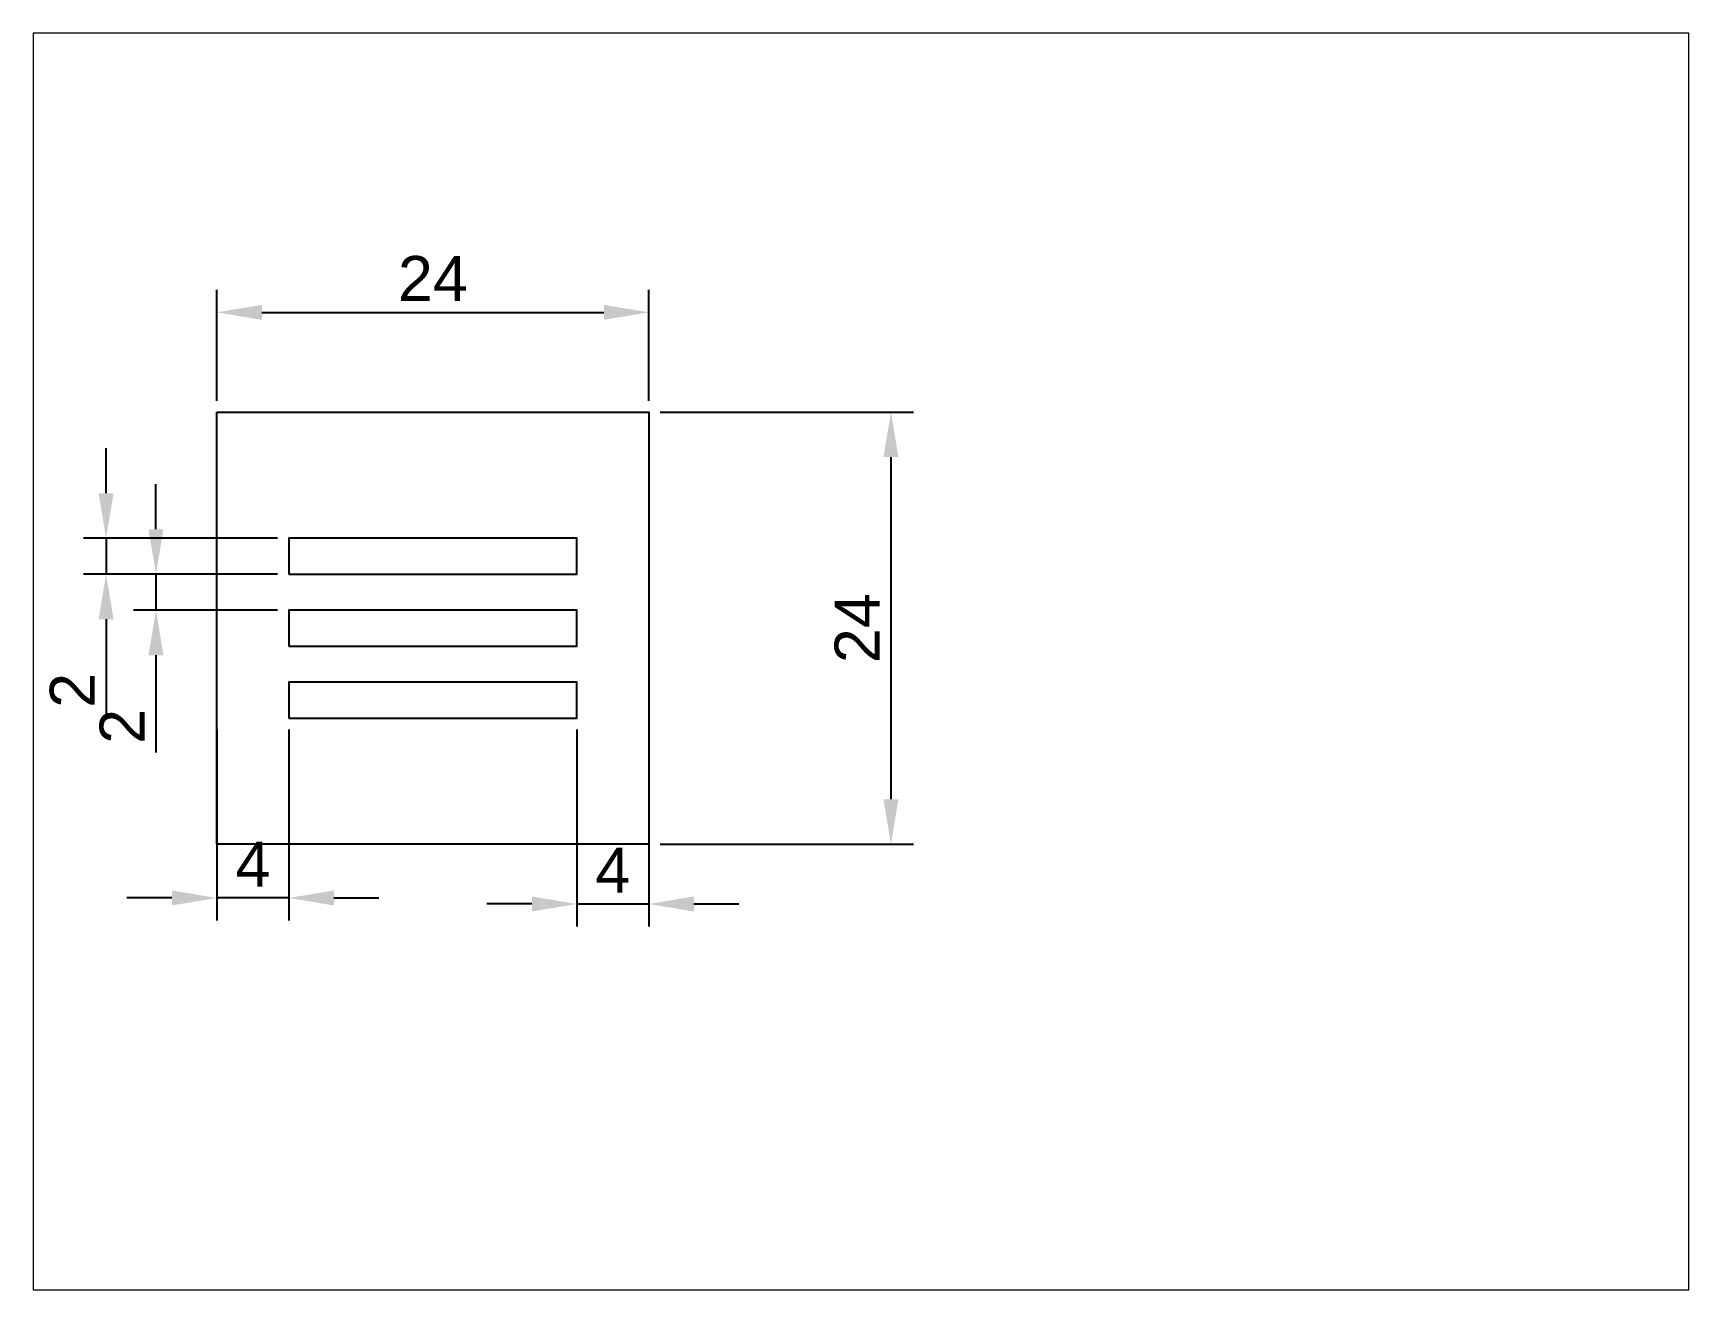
# Paper-space layout '布局2' of a CAD drawing. Header units: millimetres. Extents: x 26 to 231, y 20 to 176.
# The model-space entities are those that its viewports show. They can reach past a viewport. Long polylines and large blocks are cut down to what shows.
import ezdxf

# ---------------------------------------------------------------- set-up
doc = ezdxf.new("R2010")
doc.units = ezdxf.units.MM
doc.styles.get("Standard").update_dxf_attribs({"font": 'arial.ttf'})
doc.dimstyles.new('ISO-25', dxfattribs={"dimtxt": 2.5, "dimasz": 2.5, "dimexe": 1.25, "dimexo": 0.625, "dimtad": 1, "dimtxsty": 'Standard', "dimcen": 2.5, "dimadec": 0, "dimazin": 0, "dimtfac": 1, "dimtmove": 0, "dimatfit": 3, "dimfxl": 1, "dimarcsym": 0})

# ---------------------------------------------------------------- blocks, each defined once
blk = doc.blocks.new('*D3')
at = {"color": 0, "lineweight": -2, "transparency": 16777216}
for p, q in [((1733.507, 2228.394), (1733.507, 2230.894)), ((1743.036, 2225.894), (1732.257, 2225.894)), ((1733.507, 2225.894), (1733.507, 2223.894)), ((1743.036, 2223.894), (1732.257, 2223.894)), ((1733.507, 2221.394), (1733.507, 2215.988))]:
    blk.add_line(p, q, dxfattribs=at)
at = {"color": 0, "transparency": 16777216}
for points in [[(1733.09, 2228.394), (1733.924, 2228.394), (1733.507, 2225.894)], [(1733.09, 2221.394), (1733.924, 2221.394), (1733.507, 2223.894)]]:
    blk.add_solid(points, dxfattribs=at)
at = {"layer": 'Defpoints', "color": 0, "transparency": 16777216}
for p in [(1743.661, 2225.894), (1733.507, 2223.894), (1743.661, 2223.894)]:
    blk.add_point(p, dxfattribs=at)
at = {"color": 0, "transparency": 16777216, "insert": (1731.627, 2217.441), "char_height": 2.5, "attachment_point": 5, "rotation": 90}
blk.add_mtext('2', dxfattribs=at)
blk = doc.blocks.new('*D5')
at = {"color": 0, "lineweight": -2, "transparency": 16777216}
for p, q in [((1739.661, 2215.269), (1739.661, 2204.662)), ((1743.661, 2215.269), (1743.661, 2204.662)), ((1737.161, 2205.912), (1734.661, 2205.912)), ((1743.661, 2205.912), (1739.661, 2205.912)), ((1746.161, 2205.912), (1748.661, 2205.912))]:
    blk.add_line(p, q, dxfattribs=at)
at = {"color": 0, "transparency": 16777216}
for points in [[(1737.161, 2206.328), (1737.161, 2205.495), (1739.661, 2205.912)], [(1746.161, 2206.328), (1746.161, 2205.495), (1743.661, 2205.912)]]:
    blk.add_solid(points, dxfattribs=at)
at = {"layer": 'Defpoints', "color": 0, "transparency": 16777216}
for p in [(1739.661, 2215.894), (1743.661, 2215.894), (1739.661, 2205.912)]:
    blk.add_point(p, dxfattribs=at)
at = {"color": 0, "transparency": 16777216, "insert": (1741.661, 2207.787), "char_height": 2.5, "attachment_point": 5}
blk.add_mtext('4', dxfattribs=at)
blk = doc.blocks.new('*D6')
at = {"color": 0, "lineweight": -2, "transparency": 16777216}
for p, q in [((1759.661, 2215.269), (1759.661, 2204.328)), ((1763.661, 2215.269), (1763.661, 2204.328)), ((1757.161, 2205.578), (1754.661, 2205.578)), ((1759.661, 2205.578), (1763.661, 2205.578)), ((1766.161, 2205.578), (1768.661, 2205.578))]:
    blk.add_line(p, q, dxfattribs=at)
at = {"color": 0, "transparency": 16777216}
for points in [[(1757.161, 2205.994), (1757.161, 2205.161), (1759.661, 2205.578)], [(1766.161, 2205.994), (1766.161, 2205.161), (1763.661, 2205.578)]]:
    blk.add_solid(points, dxfattribs=at)
at = {"layer": 'Defpoints', "color": 0, "transparency": 16777216}
for p in [(1759.661, 2215.894), (1763.661, 2215.894), (1763.661, 2205.578)]:
    blk.add_point(p, dxfattribs=at)
at = {"color": 0, "transparency": 16777216, "insert": (1761.661, 2207.453), "char_height": 2.5, "attachment_point": 5}
blk.add_mtext('4', dxfattribs=at)
blk = doc.blocks.new('*D7')
at = {"color": 0, "lineweight": -2, "transparency": 16777216}
for p, q in [((1739.661, 2233.519), (1739.661, 2239.686)), ((1763.661, 2233.519), (1763.661, 2239.686)), ((1742.161, 2238.436), (1761.161, 2238.436))]:
    blk.add_line(p, q, dxfattribs=at)
at = {"color": 0, "transparency": 16777216}
for points in [[(1742.161, 2238.853), (1742.161, 2238.019), (1739.661, 2238.436)], [(1761.161, 2238.853), (1761.161, 2238.019), (1763.661, 2238.436)]]:
    blk.add_solid(points, dxfattribs=at)
at = {"layer": 'Defpoints', "color": 0, "transparency": 16777216}
for p in [(1763.661, 2238.436), (1739.661, 2232.894), (1763.661, 2232.894)]:
    blk.add_point(p, dxfattribs=at)
at = {"color": 0, "transparency": 16777216, "insert": (1751.661, 2240.316), "char_height": 2.5, "attachment_point": 5}
blk.add_mtext('24', dxfattribs=at)
blk = doc.blocks.new('*D8')
at = {"color": 0, "lineweight": -2, "transparency": 16777216}
for p, q in [((1736.278, 2226.394), (1736.278, 2228.894)), ((1743.036, 2223.894), (1735.028, 2223.894)), ((1736.278, 2223.894), (1736.278, 2221.894)), ((1743.036, 2221.894), (1735.028, 2221.894)), ((1736.278, 2219.394), (1736.278, 2213.988))]:
    blk.add_line(p, q, dxfattribs=at)
at = {"color": 0, "transparency": 16777216}
for points in [[(1735.861, 2226.394), (1736.694, 2226.394), (1736.278, 2223.894)], [(1735.861, 2219.394), (1736.694, 2219.394), (1736.278, 2221.894)]]:
    blk.add_solid(points, dxfattribs=at)
at = {"layer": 'Defpoints', "color": 0, "transparency": 16777216}
for p in [(1743.661, 2223.894), (1736.278, 2221.894), (1743.661, 2221.894)]:
    blk.add_point(p, dxfattribs=at)
at = {"color": 0, "transparency": 16777216, "insert": (1734.398, 2215.441), "char_height": 2.5, "attachment_point": 5, "rotation": 90}
blk.add_mtext('2', dxfattribs=at)
blk = doc.blocks.new('*D9')
at = {"color": 0, "lineweight": -2, "transparency": 16777216}
for p, q in [((1764.286, 2232.894), (1778.361, 2232.894)), ((1777.111, 2230.394), (1777.111, 2211.394)), ((1764.286, 2208.894), (1778.361, 2208.894))]:
    blk.add_line(p, q, dxfattribs=at)
at = {"color": 0, "transparency": 16777216}
for points in [[(1776.694, 2230.394), (1777.527, 2230.394), (1777.111, 2232.894)], [(1776.694, 2211.394), (1777.527, 2211.394), (1777.111, 2208.894)]]:
    blk.add_solid(points, dxfattribs=at)
at = {"layer": 'Defpoints', "color": 0, "transparency": 16777216}
for p in [(1763.661, 2232.894), (1763.661, 2208.894), (1777.111, 2208.894)]:
    blk.add_point(p, dxfattribs=at)
at = {"color": 0, "transparency": 16777216, "insert": (1775.23, 2220.894), "char_height": 2.5, "attachment_point": 5, "rotation": 90}
blk.add_mtext('24', dxfattribs=at)

msp = doc.modelspace()

# ---------------------------------------------------------------- linework, layer by layer
at = {"color": 1}
for points in [[(1739.661, 2232.894), (1763.661, 2232.894), (1763.661, 2208.894), (1739.661, 2208.894)], [(1743.661, 2223.894), (1759.661, 2223.894), (1759.661, 2225.894), (1743.661, 2225.894)], [(1743.661, 2219.894), (1759.661, 2219.894), (1759.661, 2221.894), (1743.661, 2221.894)], [(1743.661, 2215.894), (1759.661, 2215.894), (1759.661, 2217.894), (1743.661, 2217.894)]]:
    msp.add_lwpolyline(points, close=True, dxfattribs=at)

# ---------------------------------------------------------------- dimensions: what is measured, and where the dimension line sits
for base, p1, p2, picture, middle in [((1763.661, 2238.436), (1739.661, 2232.894), (1763.661, 2232.894), '*D7', (1751.661, 2240.316)), ((1739.661, 2205.912), (1743.661, 2215.894), (1739.661, 2215.894), '*D5', (1741.661, 2207.787)), ((1763.661, 2205.578), (1759.661, 2215.894), (1763.661, 2215.894), '*D6', (1761.661, 2207.453))]:
    dim = msp.add_linear_dim(base=base, p1=p1, p2=p2, dimstyle='ISO-25')
    dim.commit()
    dim.dimension.update_dxf_attribs({"geometry": picture, "text_midpoint": middle})
for base, p1, p2, picture, middle in [((1777.111, 2208.894), (1763.661, 2232.894), (1763.661, 2208.894), '*D9', (1775.23, 2220.894)), ((1733.507, 2223.894), (1743.661, 2225.894), (1743.661, 2223.894), '*D3', (1731.627, 2217.441)), ((1736.278, 2221.894), (1743.661, 2223.894), (1743.661, 2221.894), '*D8', (1734.398, 2215.441))]:
    dim = msp.add_linear_dim(base=base, p1=p1, p2=p2, angle=90, dimstyle='ISO-25')
    dim.commit()
    dim.dimension.update_dxf_attribs({"geometry": picture, "text_midpoint": middle})

psp = doc.layouts.new('布局2')

# ---------------------------------------------------------------- viewports
at = {"layer": '0'}
psp.add_viewport(center=(128.5, 97.5), size=(205.6, 156), view_center_point=(1775.447, 2219.045), view_height=69.79802, dxfattribs=at)

doc.saveas('drawing.dxf')
